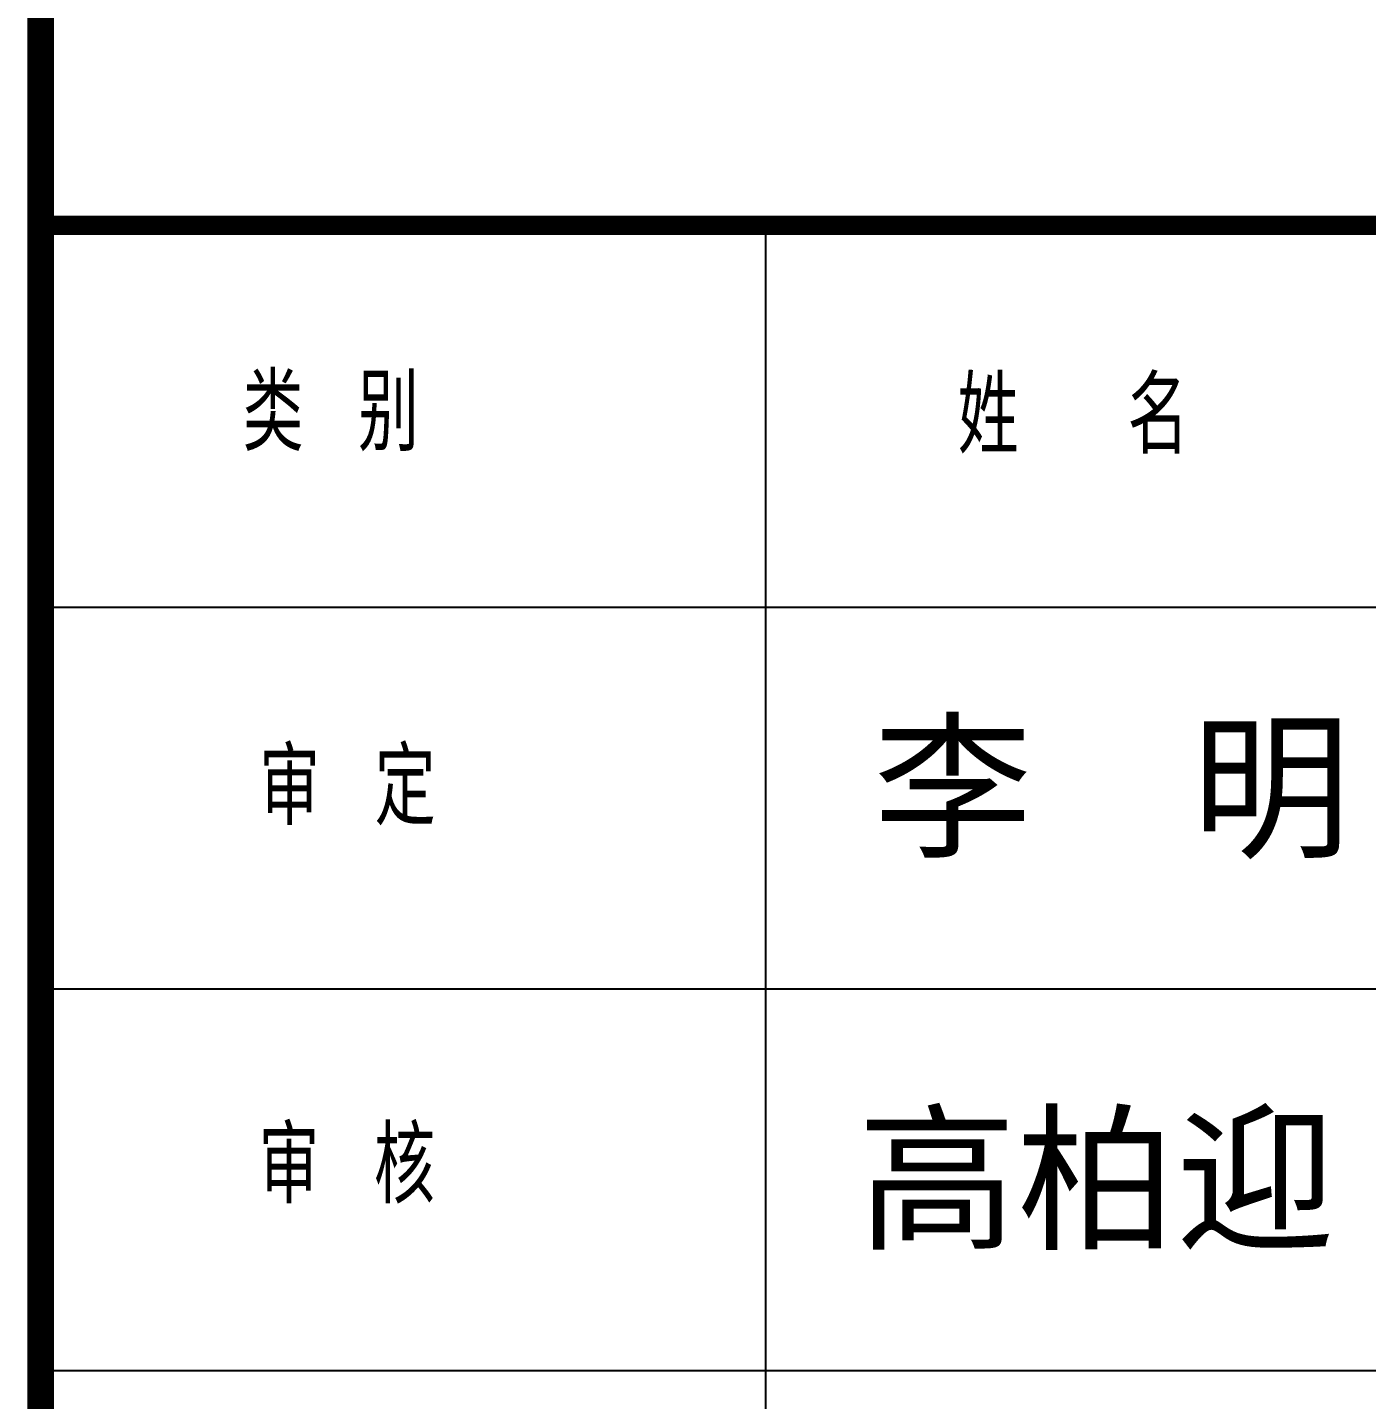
# Model space of a CAD drawing. Extents: x -417156 to 1571408, y 205758 to 1045562.
# Drawn here: x 1558338 to 1565358, y 788804 to 795993 of the extents above; entities that cross this region are included whole.
import ezdxf

# ---------------------------------------------------------------- set-up
doc = ezdxf.new("R2010")
doc.units = 0
doc.header["$LTSCALE"] = 1000
doc.header["$MEASUREMENT"] = 0
for name, color, linetype in [('PP-PM-TK', 7, 'CONTINUOUS'), ('PUB_TEXT', 7, 'CONTINUOUS'), ('PUB_TITLE', 4, 'CONTINUOUS'), ('签名', 255, 'CONTINUOUS')]:
    doc.layers.add(name, color=color, linetype=linetype)
doc.styles.add('-黑体', font='simhei.ttf', dxfattribs={"width": 0.8})
doc.styles.add('TQ', font='txt.shx', dxfattribs={"width": 0.8, "bigfont": 'hztxt.shx'})

msp = doc.modelspace()

# ---------------------------------------------------------------- linework, layer by layer
at = {"layer": 'PP-PM-TK', "color": 4, "const_width": 140}
msp.add_lwpolyline([(1558408.4, 863228), (1558408.4, 748428)], dxfattribs=at)
at = {"layer": 'PUB_TITLE', "color": 4}
for p, q in [((1562208.2, 780956.2), (1562208.2, 794956.2)), ((1558408.4, 792956.2), (1569408.4, 792956.2)), ((1558408.4, 790956.2), (1569408.4, 790956.2)), ((1558408.4, 788956.2), (1569408.4, 788956.2))]:
    msp.add_line(p, q, dxfattribs=at)
at = {"layer": 'PUB_TITLE', "color": 4, "const_width": 100}
msp.add_lwpolyline([(1558408.4, 794956.2), (1569408.4, 794956.2)], dxfattribs=at)

# ---------------------------------------------------------------- texts
at = {"layer": 'PUB_TEXT', "color": 2, "char_height": 400, "width": 3359.661, "attachment_point": 1, "style": 'TQ'}
for s, insert in [('类 别', (1559465.7, 794174.2)), ('姓  名', (1563214.2, 794159.2)), ('审 定', (1559553.1, 792213.4)), ('审 核', (1559549.4, 790231.1))]:
    msp.add_mtext(s, dxfattribs=dict(at, insert=insert))
at = {"layer": '签名', "linetype": 'CONTINUOUS', "style": '-黑体'}
for s, p in [('李  明', (1562772.1, 791707.1)), ('高柏迎', (1562689.6, 789655.4))]:
    msp.add_text(s, height=612, dxfattribs=at).set_placement(p)

doc.saveas('drawing.dxf')
